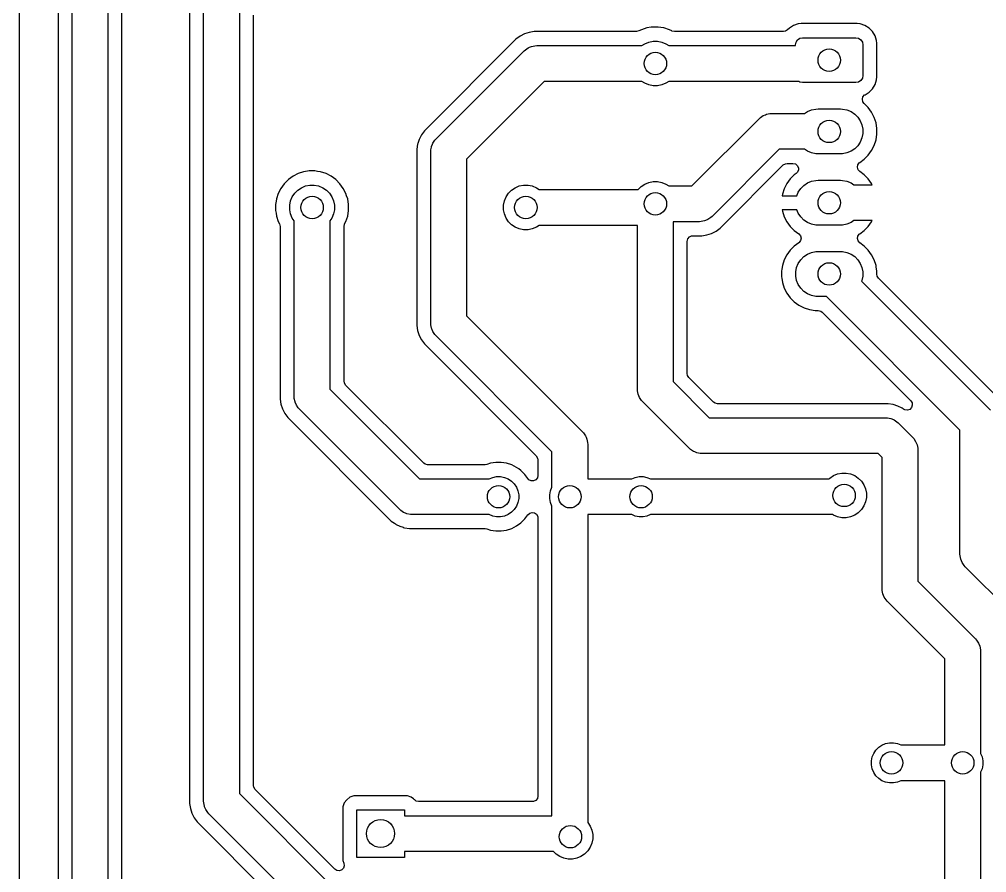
# Model space of a CAD drawing. Extents: x 33.4 to 100, y -151.4 to -67.2.
# Drawn here: x 33.42 to 67.91, y -117.13 to -86.73 of the extents above; entities that cross this region are included whole.
import ezdxf

# ---------------------------------------------------------------- set-up
doc = ezdxf.new("R2010")
doc.units = 0
doc.layers.add('BLACK', color=7, linetype='CONTINUOUS')

msp = doc.modelspace()

# ---------------------------------------------------------------- linework, layer by layer
at = {"layer": 'BLACK', "linetype": 'CONTINUOUS'}
for p, q in [((33.42, -151.246183), (33.42, -78.320437)), ((34.802, -78.320437), (34.802, -127.669562)), ((35.3025, -127.58), (35.3025, -78.41)), ((36.5775, -78.674061), (36.5775, -127.315938)), ((37.078, -127.026197), (37.078, -85.570437)), ((39.492, -85.570437), (39.492, -114.669562)), ((39.9925, -114.58), (39.9925, -85.66)), ((41.2675, -85.924061), (41.2675, -114.315938)), ((41.768, -114.026197), (41.768, -86.574025)), ((61.197204, -86.89), (61.030665, -86.945186)), ((61.299986, -86.879501), (61.197204, -86.89)), ((61.299992, -86.8795), (61.299986, -86.879501)), ((63.3, -86.8795), (61.299992, -86.8795)), ((63.300009, -86.8795), (63.3, -86.8795)), ((63.402797, -86.890001), (63.300009, -86.8795)), ((63.402799, -86.890001), (63.402797, -86.890001)), ((63.402801, -86.890002), (63.402799, -86.890001)), ((63.569334, -86.945186), (63.402801, -86.890002)), ((51.433166, -87.245371), (51.273556, -87.326696)), ((51.433167, -87.245371), (51.433166, -87.245371)), ((51.60351, -87.190023), (51.433167, -87.245371)), ((51.603525, -87.190019), (51.60351, -87.190023)), ((51.780437, -87.162), (51.603525, -87.190019)), ((55.421079, -87.162), (51.780437, -87.162)), ((55.425545, -87.16195), (55.421079, -87.162)), ((55.511424, -87.14031), (55.425545, -87.16195)), ((55.60078, -87.09478), (55.511424, -87.14031)), ((55.600785, -87.094778), (55.60078, -87.09478)), ((55.795463, -87.031523), (55.600785, -87.094778)), ((55.79547, -87.031522), (55.795463, -87.031523)), ((55.948496, -87.007285), (55.79547, -87.031522)), ((55.997648, -86.9995), (55.948496, -87.007285)), ((56.202352, -86.9995), (55.997648, -86.9995)), ((56.289735, -87.01334), (56.202352, -86.9995)), ((56.404529, -87.031522), (56.289735, -87.01334)), ((56.404536, -87.031523), (56.404529, -87.031522)), ((56.599214, -87.094778), (56.404536, -87.031523)), ((56.599219, -87.09478), (56.599214, -87.094778)), ((56.688576, -87.14031), (56.599219, -87.09478)), ((56.692578, -87.142293), (56.688576, -87.14031)), ((56.778921, -87.162), (56.692578, -87.142293)), ((60.674204, -87.162), (56.778921, -87.162)), ((60.73993, -87.150833), (60.674204, -87.162)), ((60.814918, -87.103714), (60.73993, -87.150833)), ((60.88134, -87.037291), (60.814918, -87.103714)), ((60.881347, -87.037286), (60.88134, -87.037291)), ((61.030663, -86.945187), (60.881347, -87.037286)), ((61.030665, -86.945186), (61.030663, -86.945187)), ((63.718656, -87.037288), (63.569334, -86.945186)), ((63.842712, -87.161344), (63.718656, -87.037288)), ((63.934814, -87.310666), (63.842712, -87.161344)), ((51.128639, -87.431984), (47.861984, -90.698639)), ((51.273556, -87.326696), (51.128639, -87.431984)), ((55.621058, -87.6625), (55.722883, -87.594463)), ((55.722883, -87.594463), (55.867772, -87.534448)), ((55.867772, -87.534448), (56.021586, -87.503852)), ((56.021586, -87.503852), (56.178414, -87.503852)), ((56.178414, -87.503852), (56.332228, -87.534448)), ((56.332228, -87.534448), (56.477117, -87.594463)), ((56.477117, -87.594463), (56.578942, -87.6625)), ((61.1, -87.63), (61.11903, -87.534329)), ((61.11903, -87.534329), (61.173223, -87.453223)), ((61.173223, -87.453223), (61.254329, -87.39903)), ((61.254329, -87.39903), (61.35, -87.38)), ((61.35, -87.38), (63.25, -87.38)), ((63.25, -87.38), (63.345671, -87.39903)), ((63.345671, -87.39903), (63.426777, -87.453223)), ((63.426777, -87.453223), (63.48097, -87.534329)), ((63.48097, -87.534329), (63.5, -87.63)), ((63.989999, -87.477203), (63.934814, -87.310666)), ((64.000499, -87.579992), (63.989999, -87.477203)), ((64.0005, -88.780009), (64.000499, -87.579992)), ((48.279219, -90.989219), (51.41922, -87.849219)), ((51.41922, -87.849219), (51.465564, -87.807215)), ((51.465564, -87.807215), (51.465574, -87.807206)), ((51.465574, -87.807206), (51.569485, -87.737775)), ((51.569485, -87.737775), (51.617309, -87.717965)), ((51.617309, -87.717965), (51.684943, -87.68995)), ((51.684943, -87.68995), (51.807515, -87.665569)), ((51.807515, -87.665569), (51.807534, -87.665569)), ((51.807534, -87.665569), (51.87, -87.6625)), ((51.87, -87.6625), (55.621058, -87.6625)), ((56.578942, -87.6625), (61.1, -87.6625)), ((61.1, -87.6625), (61.1, -87.63)), ((63.5, -87.63), (63.5, -88.73)), ((52.134061, -88.9375), (49.3675, -91.704061)), ((55.621058, -88.9375), (52.134061, -88.9375)), ((55.722883, -89.005537), (55.621058, -88.9375)), ((56.578942, -88.9375), (56.477117, -89.005537)), ((61.219203, -88.9375), (56.578942, -88.9375)), ((61.254329, -88.96097), (61.219203, -88.9375)), ((61.35, -88.98), (61.254329, -88.96097)), ((63.25, -88.98), (61.35, -88.98)), ((63.345671, -88.96097), (63.25, -88.98)), ((63.426777, -88.906777), (63.345671, -88.96097)), ((63.48097, -88.825671), (63.426777, -88.906777)), ((63.5, -88.73), (63.48097, -88.825671)), ((63.934814, -89.049334), (63.989999, -88.882797)), ((63.989999, -88.882797), (64.0005, -88.780009)), ((55.867772, -89.065552), (55.722883, -89.005537)), ((56.021586, -89.096148), (55.867772, -89.065552)), ((56.178414, -89.096148), (56.021586, -89.096148)), ((56.332228, -89.065552), (56.178414, -89.096148)), ((56.477117, -89.005537), (56.332228, -89.065552)), ((63.575941, -89.410738), (63.718656, -89.322712)), ((63.718656, -89.322712), (63.842712, -89.198656)), ((63.842712, -89.198656), (63.934814, -89.049334)), ((63.48154, -89.573367), (63.504157, -89.487741)), ((63.498314, -89.660328), (63.48154, -89.573367)), ((63.543327, -89.720867), (63.498314, -89.660328)), ((63.504157, -89.487741), (63.561687, -89.420407)), ((63.561687, -89.420407), (63.575941, -89.410738)), ((61.421058, -90.0825), (61.522883, -90.014463)), ((61.522883, -90.014463), (61.667772, -89.954448)), ((61.667772, -89.954448), (61.821586, -89.923852)), ((61.821586, -89.923852), (61.9, -89.92)), ((61.9, -89.92), (62.7, -89.92)), ((62.7, -89.92), (62.778414, -89.923852)), ((62.778414, -89.923852), (62.932228, -89.954448)), ((62.932228, -89.954448), (63.077117, -90.014463)), ((63.077117, -90.014463), (63.207515, -90.101592)), ((63.54169, -89.722505), (63.543327, -89.720867)), ((63.547219, -89.728034), (63.54169, -89.722505)), ((63.691966, -89.872781), (63.547219, -89.728034)), ((63.812287, -90.03839), (63.691966, -89.872781)), ((57.405938, -92.6625), (59.799219, -90.269219)), ((59.799219, -90.269219), (59.845564, -90.227215)), ((59.845564, -90.227215), (59.845574, -90.227206)), ((59.845574, -90.227206), (59.949485, -90.157775)), ((59.949485, -90.157775), (60.031126, -90.123958)), ((60.031126, -90.123958), (60.064943, -90.109951)), ((60.064943, -90.109951), (60.187514, -90.08557)), ((60.187514, -90.08557), (60.25, -90.0825)), ((60.25, -90.0825), (61.421058, -90.0825)), ((63.207515, -90.101592), (63.318408, -90.212485)), ((63.318408, -90.212485), (63.405537, -90.342883)), ((63.405537, -90.342883), (63.465552, -90.487772)), ((63.812293, -90.0384), (63.812287, -90.03839)), ((63.905214, -90.220768), (63.812293, -90.0384)), ((63.905216, -90.220775), (63.905214, -90.220768)), ((63.90522, -90.220781), (63.905216, -90.220775)), ((63.968477, -90.415466), (63.90522, -90.220781)), ((47.861984, -90.698639), (47.756691, -90.843563)), ((63.465552, -90.487772), (63.496148, -90.641586)), ((63.496148, -90.641586), (63.496148, -90.798414)), ((64.0005, -90.617648), (63.968477, -90.415466)), ((64.0005, -90.822352), (64.0005, -90.617648)), ((47.675373, -91.00316), (47.628784, -91.146543)), ((47.675376, -91.003152), (47.675373, -91.00316)), ((47.756691, -90.843563), (47.675376, -91.003152)), ((48.167775, -91.139485), (48.237206, -91.035574)), ((48.237206, -91.035574), (48.237215, -91.035564)), ((48.237215, -91.035564), (48.279219, -90.989219)), ((63.465552, -90.952228), (63.405537, -91.097117)), ((63.496148, -90.798414), (63.465552, -90.952228)), ((63.90522, -91.219219), (63.968477, -91.024534)), ((63.968477, -91.024534), (64.0005, -90.822352)), ((47.62002, -91.173519), (47.592, -91.350437)), ((47.592, -91.350437), (47.592, -97.639562)), ((47.628785, -91.146544), (47.62002, -91.173519)), ((47.628784, -91.146543), (47.628785, -91.146544)), ((48.0925, -91.44), (48.09557, -91.377514)), ((48.09557, -91.377514), (48.114524, -91.282225)), ((48.114524, -91.282225), (48.119951, -91.254943)), ((48.119951, -91.254943), (48.153678, -91.173519)), ((48.153678, -91.173519), (48.167775, -91.139485)), ((60.514062, -91.3575), (58.120781, -93.750781)), ((61.421058, -91.3575), (60.514062, -91.3575)), ((61.522883, -91.425537), (61.421058, -91.3575)), ((63.207515, -91.338408), (63.077117, -91.425537)), ((63.318408, -91.227515), (63.207515, -91.338408)), ((63.405537, -91.097117), (63.318408, -91.227515)), ((63.691966, -91.567219), (63.812287, -91.40161)), ((63.812287, -91.40161), (63.90522, -91.219219)), ((48.0925, -97.55), (48.0925, -91.44)), ((49.3675, -91.704061), (49.3675, -97.285938)), ((61.667772, -91.485552), (61.522883, -91.425537)), ((61.821586, -91.516148), (61.667772, -91.485552)), ((61.9, -91.52), (61.821586, -91.516148)), ((62.7, -91.52), (61.9, -91.52)), ((62.778414, -91.516148), (62.7, -91.52)), ((62.932228, -91.485552), (62.778414, -91.516148)), ((63.077117, -91.425537), (62.932228, -91.485552)), ((63.38567, -91.829336), (63.547219, -91.711966)), ((63.547219, -91.711966), (63.691966, -91.567219)), ((58.411357, -94.168018), (60.663089, -91.916286)), ((60.663089, -91.916286), (60.738077, -91.869167)), ((60.738077, -91.869167), (60.803803, -91.858)), ((60.803803, -91.858), (61.005535, -91.858)), ((61.005535, -91.858), (61.091878, -91.877707)), ((61.091878, -91.877707), (61.161119, -91.932926)), ((61.161119, -91.932926), (61.199546, -92.012718)), ((61.199546, -92.012718), (61.199546, -92.101282)), ((63.30387, -91.999235), (63.319684, -91.912095)), ((63.327431, -92.084607), (63.30387, -91.999235)), ((63.319684, -91.912095), (63.37174, -91.840446)), ((63.385701, -92.151301), (63.327431, -92.084607)), ((63.37174, -91.840446), (63.38567, -91.829336)), ((43.012779, -92.438035), (42.868035, -92.582779)), ((43.012783, -92.438032), (43.012779, -92.438035)), ((43.17839, -92.317712), (43.012783, -92.438032)), ((43.1784, -92.317706), (43.17839, -92.317712)), ((43.360768, -92.224785), (43.1784, -92.317706)), ((43.360787, -92.224777), (43.360768, -92.224785)), ((43.555463, -92.161523), (43.360787, -92.224777)), ((43.55547, -92.161522), (43.555463, -92.161523)), ((43.696635, -92.139163), (43.55547, -92.161522)), ((43.757648, -92.1295), (43.696635, -92.139163)), ((43.962352, -92.1295), (43.757648, -92.1295)), ((44.049735, -92.14334), (43.962352, -92.1295)), ((44.164529, -92.161522), (44.049735, -92.14334)), ((44.164536, -92.161523), (44.164529, -92.161522)), ((44.359212, -92.224777), (44.164536, -92.161523)), ((44.359231, -92.224785), (44.359212, -92.224777)), ((44.541599, -92.317706), (44.359231, -92.224785)), ((44.541609, -92.317712), (44.541599, -92.317706)), ((44.541611, -92.317713), (44.541609, -92.317712)), ((44.707219, -92.438034), (44.54161, -92.317713)), ((44.54161, -92.317713), (44.541611, -92.317713)), ((44.851966, -92.582781), (44.707219, -92.438034)), ((60.90841, -92.413111), (60.788142, -92.578646)), ((60.908416, -92.413104), (60.90841, -92.413111)), ((61.053104, -92.268416), (60.908416, -92.413104)), ((61.053111, -92.26841), (61.053104, -92.268416)), ((61.122504, -92.217994), (61.053111, -92.26841)), ((61.161119, -92.181074), (61.122504, -92.217994)), ((61.199546, -92.101282), (61.161119, -92.181074)), ((63.546888, -92.26841), (63.385701, -92.151301)), ((63.546895, -92.268416), (63.546888, -92.26841)), ((63.691583, -92.413104), (63.546895, -92.268416)), ((63.691589, -92.413111), (63.691583, -92.413104)), ((63.811857, -92.578646), (63.691589, -92.413111)), ((42.747706, -92.7484), (42.654785, -92.930768)), ((42.747712, -92.74839), (42.747706, -92.7484)), ((42.868032, -92.582783), (42.747712, -92.74839)), ((42.868035, -92.582779), (42.868032, -92.582783)), ((43.352485, -92.811592), (43.482883, -92.724463)), ((43.482883, -92.724463), (43.627772, -92.664448)), ((43.627772, -92.664448), (43.781586, -92.633852)), ((43.781586, -92.633852), (43.938414, -92.633852)), ((43.938414, -92.633852), (44.092228, -92.664448)), ((44.092228, -92.664448), (44.237117, -92.724463)), ((44.237117, -92.724463), (44.367515, -92.811592)), ((44.851967, -92.582783), (44.851966, -92.582781)), ((44.972287, -92.74839), (44.851967, -92.582783)), ((44.972293, -92.7484), (44.972287, -92.74839)), ((45.065214, -92.930768), (44.972293, -92.7484)), ((50.972485, -92.811592), (51.102883, -92.724463)), ((51.102883, -92.724463), (51.247772, -92.664448)), ((51.247772, -92.664448), (51.401586, -92.633852)), ((51.401586, -92.633852), (51.558414, -92.633852)), ((51.558414, -92.633852), (51.712228, -92.664448)), ((51.712228, -92.664448), (51.857117, -92.724463)), ((51.857117, -92.724463), (51.958942, -92.7925)), ((55.481592, -92.792485), (55.592485, -92.681592)), ((55.592485, -92.681592), (55.722883, -92.594463)), ((55.722883, -92.594463), (55.867772, -92.534448)), ((55.867772, -92.534448), (56.021586, -92.503852)), ((56.021586, -92.503852), (56.178414, -92.503852)), ((56.178414, -92.503852), (56.332228, -92.534448)), ((56.332228, -92.534448), (56.477117, -92.594463)), ((56.477117, -92.594463), (56.578942, -92.6625)), ((56.578942, -92.6625), (57.405938, -92.6625)), ((60.695241, -92.760976), (60.632009, -92.955583)), ((60.695242, -92.760973), (60.695241, -92.760976)), ((60.788141, -92.578648), (60.695242, -92.760973)), ((60.788142, -92.578646), (60.788141, -92.578648)), ((61.194463, -92.882883), (61.281592, -92.752485)), ((61.281592, -92.752485), (61.392485, -92.641592)), ((61.392485, -92.641592), (61.522883, -92.554463)), ((61.522883, -92.554463), (61.667772, -92.494448)), ((61.667772, -92.494448), (61.821586, -92.463852)), ((61.821586, -92.463852), (61.9, -92.46)), ((61.9, -92.46), (62.7, -92.46)), ((62.7, -92.46), (62.778414, -92.463852)), ((62.778414, -92.463852), (62.932228, -92.494448)), ((62.932228, -92.494448), (63.077117, -92.554463)), ((63.077117, -92.554463), (63.178942, -92.6225)), ((63.178942, -92.6225), (63.834202, -92.6225)), ((63.811858, -92.578648), (63.811857, -92.578646)), ((63.834202, -92.6225), (63.811858, -92.578648)), ((42.591522, -93.12547), (42.578555, -93.207339)), ((42.591523, -93.125463), (42.591522, -93.12547)), ((42.654777, -92.930787), (42.591523, -93.125463)), ((42.654785, -92.930768), (42.654777, -92.930787)), ((43.094448, -93.197772), (43.154463, -93.052883)), ((43.154463, -93.052883), (43.241592, -92.922485)), ((43.241592, -92.922485), (43.352485, -92.811592)), ((44.367515, -92.811592), (44.478408, -92.922485)), ((44.478408, -92.922485), (44.565537, -93.052883)), ((44.565537, -93.052883), (44.625552, -93.197772)), ((45.065216, -92.930775), (45.065214, -92.930768)), ((45.06522, -92.930781), (45.065216, -92.930775)), ((45.065221, -92.930784), (45.06522, -92.930781)), ((45.065222, -92.930787), (45.065221, -92.930784)), ((45.09096, -93.01), (45.065222, -92.930787)), ((45.128477, -93.125466), (45.09096, -93.01)), ((45.1605, -93.327648), (45.128477, -93.125466)), ((50.714448, -93.197772), (50.774463, -93.052883)), ((50.774463, -93.052883), (50.861592, -92.922485)), ((50.861592, -92.922485), (50.972485, -92.811592)), ((51.958942, -92.7925), (55.481582, -92.7925)), ((55.481582, -92.7925), (55.481592, -92.792485)), ((60.632009, -92.955586), (60.62339, -93.009999)), ((60.62339, -93.009999), (60.623391, -93.01)), ((60.623391, -93.01), (61.141809, -93.01)), ((60.632009, -92.955583), (60.632009, -92.955586)), ((61.141809, -93.01), (61.194463, -92.882883)), ((42.578555, -93.207339), (42.5595, -93.327648)), ((42.5595, -93.327648), (42.5595, -93.532352)), ((43.063852, -93.351586), (43.094448, -93.197772)), ((43.063852, -93.508414), (43.063852, -93.351586)), ((44.625552, -93.197772), (44.656148, -93.351586)), ((44.656148, -93.351586), (44.656148, -93.508414)), ((45.1605, -93.532352), (45.1605, -93.327648)), ((50.683852, -93.351586), (50.714448, -93.197772)), ((50.683852, -93.508414), (50.683852, -93.351586)), ((42.5595, -93.532352), (42.5754, -93.632741)), ((42.5754, -93.632741), (42.591522, -93.734529)), ((42.591522, -93.734529), (42.591523, -93.734536)), ((42.591523, -93.734536), (42.654778, -93.929214)), ((43.094448, -93.662228), (43.063852, -93.508414)), ((43.154463, -93.807117), (43.094448, -93.662228)), ((43.2225, -93.908941), (43.154463, -93.807117)), ((44.565537, -93.807117), (44.4975, -93.908941)), ((44.625552, -93.662228), (44.565537, -93.807117)), ((44.656148, -93.508414), (44.625552, -93.662228)), ((45.06522, -93.929219), (45.128477, -93.734534)), ((45.128477, -93.734534), (45.1605, -93.532352)), ((50.714448, -93.662228), (50.683852, -93.508414)), ((50.774463, -93.807117), (50.714448, -93.662228)), ((50.861592, -93.937515), (50.774463, -93.807117)), ((58.074426, -93.792794), (57.970515, -93.862225)), ((58.074435, -93.792784), (58.074426, -93.792794)), ((58.120781, -93.750781), (58.074435, -93.792784)), ((61.141809, -93.51), (60.623391, -93.51)), ((60.623391, -93.51), (60.632009, -93.564413)), ((60.632009, -93.564413), (60.632009, -93.564416)), ((60.632009, -93.564416), (60.695241, -93.759023)), ((60.695241, -93.759023), (60.695242, -93.759026)), ((60.695242, -93.759026), (60.788141, -93.941351)), ((61.194463, -93.637117), (61.141809, -93.51)), ((61.281592, -93.767515), (61.194463, -93.637117)), ((61.392485, -93.878408), (61.281592, -93.767515)), ((42.654778, -93.929214), (42.65478, -93.929219)), ((42.65478, -93.929219), (42.700311, -94.018578)), ((42.700311, -94.018578), (42.72195, -94.104453)), ((42.72195, -94.104453), (42.722, -94.10892)), ((42.722, -94.10892), (42.722, -100.259562)), ((43.2225, -100.17), (43.2225, -93.908941)), ((44.4975, -93.908941), (44.4975, -99.905938)), ((44.998, -94.10892), (45.017707, -94.022577)), ((44.998, -99.616197), (44.998, -94.10892)), ((45.017707, -94.022577), (45.01965, -94.018653)), ((45.01965, -94.018653), (45.06522, -93.929219)), ((50.972485, -94.048408), (50.861592, -93.937515)), ((51.102883, -94.135537), (50.972485, -94.048408)), ((51.247772, -94.195552), (51.102883, -94.135537)), ((51.857117, -94.135537), (51.712228, -94.195552)), ((51.958942, -94.0675), (51.857117, -94.135537)), ((55.4625, -94.0675), (51.958942, -94.0675)), ((55.4625, -99.9), (55.4625, -94.0675)), ((57.67, -93.9375), (56.7375, -93.9375)), ((56.7375, -93.9375), (56.7375, -99.635938)), ((57.732486, -93.93443), (57.67, -93.9375)), ((57.855057, -93.910049), (57.732486, -93.93443)), ((57.892764, -93.89443), (57.855057, -93.910049)), ((57.970515, -93.862225), (57.892764, -93.89443)), ((60.788141, -93.941351), (60.788142, -93.941353)), ((60.788142, -93.941353), (60.90841, -94.106888)), ((60.90841, -94.106888), (60.908416, -94.106895)), ((60.908416, -94.106895), (61.053104, -94.251583)), ((61.522883, -93.965537), (61.392485, -93.878408)), ((61.667772, -94.025552), (61.522883, -93.965537)), ((61.821586, -94.056148), (61.667772, -94.025552)), ((61.9, -94.06), (61.821586, -94.056148)), ((62.7, -94.06), (61.9, -94.06)), ((62.778414, -94.056148), (62.7, -94.06)), ((62.932228, -94.025552), (62.778414, -94.056148)), ((63.077117, -93.965537), (62.932228, -94.025552)), ((63.178942, -93.8975), (63.077117, -93.965537)), ((63.834201, -93.8975), (63.178942, -93.8975)), ((63.546896, -94.251582), (63.691583, -94.106895)), ((63.691583, -94.106895), (63.691589, -94.106888)), ((63.691589, -94.106888), (63.811857, -93.941353)), ((63.811857, -93.941353), (63.811858, -93.941351)), ((63.811858, -93.941351), (63.834201, -93.8975)), ((51.401586, -94.226148), (51.247772, -94.195552)), ((51.558414, -94.226148), (51.401586, -94.226148)), ((51.712228, -94.195552), (51.558414, -94.226148)), ((57.257707, -94.550657), (57.312926, -94.481416)), ((57.312926, -94.481416), (57.392718, -94.442989)), ((57.392718, -94.442989), (57.437, -94.438)), ((57.437, -94.438), (57.759563, -94.438)), ((57.759563, -94.438), (57.936476, -94.40998)), ((57.936476, -94.40998), (57.936476, -94.409979)), ((57.936476, -94.409979), (57.936482, -94.409979)), ((57.936482, -94.409979), (58.106841, -94.354626)), ((58.106841, -94.354626), (58.266442, -94.273305)), ((58.266442, -94.273305), (58.411357, -94.168018)), ((61.053104, -94.251583), (61.053111, -94.251589)), ((61.053111, -94.251589), (61.214298, -94.368698)), ((61.214298, -94.368698), (61.272567, -94.435392)), ((61.272567, -94.435392), (61.296129, -94.520764)), ((63.30387, -94.538622), (63.319683, -94.451482)), ((63.319683, -94.451482), (63.371739, -94.379832)), ((63.371739, -94.379832), (63.385701, -94.368697)), ((63.385701, -94.368697), (63.546896, -94.251582)), ((57.238, -94.637), (57.257707, -94.550657)), ((57.238, -99.346197), (57.238, -94.637)), ((61.052779, -94.808035), (60.908035, -94.952779)), ((61.052783, -94.808032), (61.052779, -94.808035)), ((61.214297, -94.690687), (61.052783, -94.808032)), ((61.228259, -94.679553), (61.214297, -94.690687)), ((61.280315, -94.607904), (61.228259, -94.679553)), ((61.296129, -94.520764), (61.280315, -94.607904)), ((63.327432, -94.623993), (63.30387, -94.538622)), ((63.385699, -94.690684), (63.327432, -94.623993)), ((63.547219, -94.808034), (63.385699, -94.690684)), ((63.691966, -94.952781), (63.547219, -94.808034)), ((60.787706, -95.1184), (60.694785, -95.300768)), ((60.787712, -95.11839), (60.787706, -95.1184)), ((60.908032, -94.952783), (60.787712, -95.11839)), ((60.908035, -94.952779), (60.908032, -94.952783)), ((61.281592, -95.292485), (61.392485, -95.181592)), ((61.392485, -95.181592), (61.522883, -95.094463)), ((61.522883, -95.094463), (61.667772, -95.034448)), ((61.667772, -95.034448), (61.821586, -95.003852)), ((61.821586, -95.003852), (61.9, -95)), ((61.9, -95), (62.7, -95)), ((62.7, -95), (62.778414, -95.003852)), ((62.778414, -95.003852), (62.932228, -95.034448)), ((62.932228, -95.034448), (63.077117, -95.094463)), ((63.077117, -95.094463), (63.207515, -95.181592)), ((63.207515, -95.181592), (63.318408, -95.292485)), ((63.812287, -95.11839), (63.691966, -94.952781)), ((63.812293, -95.1184), (63.812287, -95.11839)), ((63.905214, -95.300768), (63.812293, -95.1184)), ((60.631522, -95.49547), (60.611235, -95.623557)), ((60.631523, -95.495463), (60.631522, -95.49547)), ((60.694777, -95.300787), (60.631523, -95.495463)), ((60.694785, -95.300768), (60.694777, -95.300787)), ((61.134448, -95.567772), (61.194463, -95.422883)), ((61.194463, -95.422883), (61.281592, -95.292485)), ((63.318408, -95.292485), (63.405537, -95.422883)), ((63.405537, -95.422883), (63.465552, -95.567772)), ((63.905216, -95.300775), (63.905214, -95.300768)), ((63.90522, -95.300781), (63.905216, -95.300775)), ((63.968477, -95.495466), (63.90522, -95.300781)), ((63.977114, -95.549999), (63.968477, -95.495466)), ((60.611235, -95.623557), (60.5995, -95.697648)), ((60.5995, -95.697648), (60.5995, -95.902352)), ((61.103852, -95.721586), (61.134448, -95.567772)), ((61.103852, -95.878414), (61.103852, -95.721586)), ((61.134448, -96.032228), (61.103852, -95.878414)), ((63.465552, -95.567772), (63.496148, -95.721586)), ((63.496148, -95.878414), (63.465552, -96.032228)), ((63.496148, -95.721586), (63.496148, -95.878414)), ((64.0005, -95.697649), (63.977114, -95.549999)), ((64.0005, -95.808696), (64.0005, -95.697649)), ((64.011667, -95.874422), (64.0005, -95.808696)), ((64.058786, -95.94941), (64.011667, -95.874422)), ((60.5995, -95.902352), (60.607604, -95.953518)), ((60.607604, -95.953518), (60.631522, -96.104529)), ((60.631522, -96.104529), (60.631523, -96.104536)), ((60.631523, -96.104536), (60.694777, -96.299212)), ((61.194463, -96.177117), (61.134448, -96.032228)), ((61.281592, -96.307515), (61.194463, -96.177117)), ((63.465552, -96.032228), (63.456249, -96.054687)), ((63.456249, -96.054687), (68.050781, -100.64922)), ((68.468015, -100.358639), (64.058786, -95.94941)), ((60.694777, -96.299212), (60.694785, -96.299231)), ((60.694785, -96.299231), (60.787706, -96.481599)), ((60.787706, -96.481599), (60.787712, -96.481609)), ((60.787712, -96.481609), (60.787713, -96.48161)), ((60.787713, -96.48161), (60.908034, -96.647219)), ((61.392485, -96.418408), (61.281592, -96.307515)), ((61.522883, -96.505537), (61.392485, -96.418408)), ((61.667772, -96.565552), (61.522883, -96.505537)), ((61.821586, -96.596148), (61.667772, -96.565552)), ((60.908034, -96.647219), (61.052781, -96.791966)), ((61.052781, -96.791966), (61.217798, -96.911857)), ((61.217798, -96.911857), (61.21839, -96.912287)), ((61.21839, -96.912287), (61.2184, -96.912293)), ((61.2184, -96.912293), (61.400768, -97.005214)), ((61.9, -96.6), (61.821586, -96.596148)), ((62.198438, -96.6), (61.9, -96.6)), ((66.9625, -101.364061), (62.198438, -96.6)), ((61.400768, -97.005214), (61.400775, -97.005216)), ((61.400775, -97.005216), (61.400781, -97.00522)), ((61.400781, -97.00522), (61.595466, -97.068477)), ((61.595466, -97.068477), (61.797648, -97.1005)), ((61.797648, -97.1005), (61.908697, -97.1005)), ((61.908697, -97.1005), (61.99504, -97.120207)), ((61.99504, -97.120207), (62.049411, -97.158786)), ((62.049411, -97.158786), (65.206128, -100.315503)), ((48.09557, -97.612486), (48.0925, -97.55)), ((48.119951, -97.735057), (48.09557, -97.612486)), ((49.3675, -97.285938), (53.500781, -101.41922)), ((47.592, -97.639562), (47.620019, -97.816476)), ((47.620019, -97.816476), (47.620021, -97.816484)), ((47.620021, -97.816484), (47.675371, -97.986834)), ((48.130263, -97.759951), (48.119951, -97.735057)), ((48.167775, -97.850515), (48.130263, -97.759951)), ((48.237206, -97.954426), (48.167775, -97.850515)), ((48.237215, -97.954435), (48.237206, -97.954426)), ((48.279219, -98.000781), (48.237215, -97.954435)), ((47.675371, -97.986834), (47.675379, -97.986853)), ((47.675379, -97.986853), (47.756691, -98.146436)), ((47.756691, -98.146436), (47.756694, -98.14644)), ((47.756694, -98.14644), (47.756695, -98.146442)), ((47.756695, -98.146442), (47.793899, -98.197649)), ((47.793899, -98.197649), (47.861984, -98.29136)), ((47.861984, -98.29136), (51.853714, -102.283089)), ((52.4125, -102.134061), (48.279219, -98.000781)), ((45.009167, -99.681923), (44.998, -99.616197)), ((45.056286, -99.756911), (45.009167, -99.681923)), ((56.7375, -99.635938), (58.024061, -100.9225)), ((57.249167, -99.411923), (57.238, -99.346197)), ((57.296286, -99.486911), (57.249167, -99.411923)), ((58.173089, -100.363714), (57.296286, -99.486911)), ((44.4975, -99.905938), (47.689061, -103.0975)), ((47.838089, -102.538714), (45.056286, -99.756911)), ((55.46557, -99.962486), (55.4625, -99.9)), ((55.489951, -100.085056), (55.46557, -99.962486)), ((42.722, -100.259562), (42.750019, -100.436476)), ((43.22557, -100.232486), (43.2225, -100.17)), ((43.249951, -100.355057), (43.22557, -100.232486)), ((43.253537, -100.363714), (43.249951, -100.355057)), ((43.297775, -100.470515), (43.253537, -100.363714)), ((55.537775, -100.200515), (55.489951, -100.085056)), ((55.607206, -100.304426), (55.537775, -100.200515)), ((55.607215, -100.304435), (55.607206, -100.304426)), ((55.649219, -100.350781), (55.607215, -100.304435)), ((57.30922, -102.010781), (55.649219, -100.350781)), ((58.22746, -100.402293), (58.173089, -100.363714)), ((65.206128, -100.315503), (65.253247, -100.390491)), ((42.750019, -100.436476), (42.750021, -100.436484)), ((42.750021, -100.436484), (42.805371, -100.606834)), ((42.805371, -100.606834), (42.805379, -100.606853)), ((42.805379, -100.606853), (42.886691, -100.766436)), ((43.367206, -100.574426), (43.297775, -100.470515)), ((43.367215, -100.574435), (43.367206, -100.574426)), ((43.409219, -100.620781), (43.367215, -100.574435)), ((46.974219, -104.18578), (43.409219, -100.620781)), ((58.313803, -100.422), (58.22746, -100.402293)), ((64.399563, -100.422), (58.313803, -100.422)), ((64.576476, -100.450019), (64.399563, -100.422)), ((64.576484, -100.450021), (64.576476, -100.450019)), ((64.746834, -100.505371), (64.576484, -100.450021)), ((64.746853, -100.505379), (64.746834, -100.505371)), ((64.906436, -100.586691), (64.746853, -100.505379)), ((64.90644, -100.586694), (64.906436, -100.586691)), ((64.906442, -100.586695), (64.90644, -100.586694)), ((64.934187, -100.606853), (64.906442, -100.586695)), ((64.948445, -100.617212), (64.934187, -100.606853)), ((64.999688, -100.64405), (64.948445, -100.617212)), ((65.087695, -100.653966), (64.999688, -100.64405)), ((65.171288, -100.624715), (65.087695, -100.653966)), ((65.233912, -100.562091), (65.171288, -100.624715)), ((65.263163, -100.478498), (65.233912, -100.562091)), ((65.253247, -100.390491), (65.263163, -100.478498)), ((42.886691, -100.766436), (42.991984, -100.91136)), ((42.991984, -100.91136), (46.683636, -104.603012)), ((58.024061, -100.9225), (64.31, -100.9225)), ((64.31, -100.9225), (64.372486, -100.92557)), ((64.372486, -100.92557), (64.495057, -100.949951)), ((64.495057, -100.949951), (64.528873, -100.963958)), ((64.528873, -100.963958), (64.610515, -100.997775)), ((64.610515, -100.997775), (64.714426, -101.067206)), ((64.714426, -101.067206), (64.714435, -101.067215)), ((64.714435, -101.067215), (64.760781, -101.109219)), ((64.760781, -101.109219), (65.270781, -101.619219)), ((66.9625, -105.78), (66.9625, -101.364061)), ((53.500781, -101.41922), (53.542784, -101.465564)), ((53.542784, -101.465564), (53.542794, -101.465574)), ((53.542794, -101.465574), (53.612225, -101.569485)), ((53.612225, -101.569485), (53.632034, -101.617309)), ((53.632034, -101.617309), (53.66005, -101.684943)), ((53.66005, -101.684943), (53.684431, -101.807515)), ((65.270781, -101.619219), (65.312784, -101.665564)), ((65.312784, -101.665564), (65.312794, -101.665574)), ((65.312794, -101.665574), (65.382225, -101.769485)), ((53.684431, -101.807515), (53.684431, -101.807534)), ((53.684431, -101.807534), (53.6875, -101.87)), ((53.6875, -101.87), (53.6875, -103.0975)), ((57.355564, -102.052784), (57.30922, -102.010781)), ((57.355574, -102.052794), (57.355564, -102.052784)), ((57.459485, -102.122225), (57.355574, -102.052794)), ((65.382225, -101.769485), (65.430049, -101.884944)), ((65.430049, -101.884944), (65.45443, -102.007514)), ((65.45443, -102.007514), (65.4575, -102.07)), ((65.4575, -102.07), (65.4575, -106.745938)), ((51.853714, -102.283089), (51.900833, -102.358077)), ((51.900833, -102.358077), (51.912, -102.423803)), ((51.912, -102.423803), (51.912, -102.97579)), ((52.4125, -103.40167), (52.4125, -102.134061)), ((57.507309, -102.142034), (57.459485, -102.122225)), ((57.574943, -102.17005), (57.507309, -102.142034)), ((57.697515, -102.194431), (57.574943, -102.17005)), ((57.697534, -102.194431), (57.697515, -102.194431)), ((57.76, -102.1975), (57.697534, -102.194431)), ((64.045938, -102.1975), (57.76, -102.1975)), ((64.1825, -102.334062), (64.045938, -102.1975)), ((64.1825, -107.01), (64.1825, -102.334062)), ((47.89246, -102.577293), (47.838089, -102.538714)), ((47.978803, -102.597), (47.89246, -102.577293)), ((50.031266, -102.597), (47.978803, -102.597)), ((50.09276, -102.58726), (50.031266, -102.597)), ((50.224196, -102.544553), (50.09276, -102.58726)), ((50.224205, -102.544551), (50.224196, -102.544553)), ((50.413945, -102.5145), (50.224205, -102.544551)), ((50.606055, -102.5145), (50.413945, -102.5145)), ((50.795794, -102.544551), (50.606055, -102.5145)), ((50.795803, -102.544553), (50.795794, -102.544551)), ((50.978502, -102.603915), (50.795803, -102.544553)), ((50.978507, -102.603917), (50.978502, -102.603915)), ((50.978509, -102.603918), (50.978507, -102.603917)), ((51.149681, -102.691135), (50.978509, -102.603918)), ((51.227554, -102.747713), (51.149681, -102.691135)), ((51.305105, -102.804057), (51.227554, -102.747713)), ((47.689061, -103.0975), (50.176671, -103.0975)), ((50.176671, -103.0975), (50.300995, -103.046003)), ((50.300995, -103.046003), (50.439428, -103.018467)), ((50.439428, -103.018467), (50.580572, -103.018467)), ((50.580572, -103.018467), (50.719005, -103.046003)), ((50.719005, -103.046003), (50.849406, -103.100017)), ((50.849406, -103.100017), (50.966763, -103.178432)), ((51.440943, -102.939895), (51.305105, -102.804057)), ((51.440949, -102.939902), (51.440943, -102.939895)), ((51.552006, -103.092759), (51.440949, -102.939902)), ((51.588926, -103.131374), (51.552006, -103.092759)), ((51.668718, -103.169801), (51.588926, -103.131374)), ((51.837074, -103.131374), (51.757282, -103.169801)), ((51.892293, -103.062133), (51.837074, -103.131374)), ((51.912, -102.97579), (51.892293, -103.062133)), ((53.6875, -103.0975), (55.256671, -103.0975)), ((55.256671, -103.0975), (55.380995, -103.046003)), ((55.380995, -103.046003), (55.519428, -103.018467)), ((55.519428, -103.018467), (55.660572, -103.018467)), ((55.660572, -103.018467), (55.799005, -103.046003)), ((55.799005, -103.046003), (55.923329, -103.0975)), ((55.923329, -103.0975), (62.296577, -103.0975)), ((62.296577, -103.0975), (62.322485, -103.071592)), ((62.322485, -103.071592), (62.452883, -102.984463)), ((62.452883, -102.984463), (62.597772, -102.924448)), ((62.597772, -102.924448), (62.751586, -102.893852)), ((62.751586, -102.893852), (62.908414, -102.893852)), ((62.908414, -102.893852), (63.062228, -102.924448)), ((63.062228, -102.924448), (63.207117, -102.984463)), ((63.207117, -102.984463), (63.337515, -103.071592)), ((63.337515, -103.071592), (63.448408, -103.182485)), ((50.966763, -103.178432), (51.066568, -103.278237)), ((51.066568, -103.278237), (51.144983, -103.395594)), ((51.144983, -103.395594), (51.198997, -103.525995)), ((51.757282, -103.169801), (51.668718, -103.169801)), ((52.361003, -103.525995), (52.4125, -103.40167)), ((63.448408, -103.182485), (63.535537, -103.312883)), ((63.535537, -103.312883), (63.595552, -103.457772)), ((63.595552, -103.457772), (63.626148, -103.611586)), ((51.198997, -103.525995), (51.226533, -103.664428)), ((51.226533, -103.805572), (51.198997, -103.944005)), ((51.226533, -103.664428), (51.226533, -103.805572)), ((52.333467, -103.664428), (52.361003, -103.525995)), ((52.333467, -103.805572), (52.333467, -103.664428)), ((52.361003, -103.944005), (52.333467, -103.805572)), ((63.626148, -103.768414), (63.595552, -103.922228)), ((63.626148, -103.611586), (63.626148, -103.768414)), ((51.144983, -104.074406), (51.066568, -104.191763)), ((51.198997, -103.944005), (51.144983, -104.074406)), ((52.4125, -104.068329), (52.361003, -103.944005)), ((52.4125, -115.1025), (52.4125, -104.068329)), ((63.535537, -104.067117), (63.448408, -104.197515)), ((63.595552, -103.922228), (63.535537, -104.067117)), ((47.020574, -104.227794), (46.974219, -104.18578)), ((47.124485, -104.297225), (47.020574, -104.227794)), ((47.190165, -104.32443), (47.124485, -104.297225)), ((47.239943, -104.345049), (47.190165, -104.32443)), ((47.362514, -104.36943), (47.239943, -104.345049)), ((47.425, -104.3725), (47.362514, -104.36943)), ((50.176671, -104.3725), (47.425, -104.3725)), ((50.300995, -104.423997), (50.176671, -104.3725)), ((50.439428, -104.451533), (50.300995, -104.423997)), ((50.580572, -104.451533), (50.439428, -104.451533)), ((50.719005, -104.423997), (50.580572, -104.451533)), ((50.849406, -104.369983), (50.719005, -104.423997)), ((50.966763, -104.291568), (50.849406, -104.369983)), ((51.066568, -104.191763), (50.966763, -104.291568)), ((51.440945, -104.530102), (51.552007, -104.377238)), ((51.552007, -104.377238), (51.6187, -104.318971)), ((51.6187, -104.318971), (51.704071, -104.295409)), ((51.704071, -104.295409), (51.791211, -104.311223)), ((51.791211, -104.311223), (51.862861, -104.363279)), ((51.862861, -104.363279), (51.904828, -104.441267)), ((51.904828, -104.441267), (51.912, -104.494209)), ((51.912, -104.494209), (51.912, -114.403)), ((55.256671, -104.3725), (53.6875, -104.3725)), ((53.6875, -104.3725), (53.6875, -115.341577)), ((55.380995, -104.423997), (55.256671, -104.3725)), ((55.519428, -104.451533), (55.380995, -104.423997)), ((55.660572, -104.451533), (55.519428, -104.451533)), ((55.799005, -104.423997), (55.660572, -104.451533)), ((55.923329, -104.3725), (55.799005, -104.423997)), ((62.418406, -104.3725), (55.923329, -104.3725)), ((62.452883, -104.395537), (62.418406, -104.3725)), ((62.597772, -104.455552), (62.452883, -104.395537)), ((62.751586, -104.486148), (62.597772, -104.455552)), ((62.908414, -104.486148), (62.751586, -104.486148)), ((63.062228, -104.455552), (62.908414, -104.486148)), ((63.207117, -104.395537), (63.062228, -104.455552)), ((63.337515, -104.308408), (63.207117, -104.395537)), ((63.448408, -104.197515), (63.337515, -104.308408)), ((46.683636, -104.603012), (46.683638, -104.603013)), ((46.683638, -104.603013), (46.683643, -104.603018)), ((46.683643, -104.603018), (46.792302, -104.681964)), ((46.792302, -104.681964), (46.828558, -104.708306)), ((46.828558, -104.708306), (46.853061, -104.72079)), ((46.853061, -104.72079), (46.863078, -104.725894)), ((46.863078, -104.725894), (46.98816, -104.789626)), ((46.98816, -104.789626), (47.103164, -104.826993)), ((47.103164, -104.826993), (47.111103, -104.829572)), ((47.111103, -104.829572), (47.111104, -104.829573)), ((47.111104, -104.829573), (47.158516, -104.844979)), ((47.158516, -104.844979), (47.335437, -104.873)), ((50.978509, -104.866082), (51.149681, -104.778865)), ((51.149681, -104.778865), (51.305102, -104.665945)), ((51.305102, -104.665945), (51.440945, -104.530102)), ((47.335437, -104.873), (50.031266, -104.873)), ((50.031266, -104.873), (50.092759, -104.882739)), ((50.092759, -104.882739), (50.224199, -104.925447)), ((50.224199, -104.925447), (50.413945, -104.9555)), ((50.413945, -104.9555), (50.606055, -104.9555)), ((50.606055, -104.9555), (50.795801, -104.925447)), ((50.795801, -104.925447), (50.978509, -104.866082)), ((66.96557, -105.842486), (66.9625, -105.78)), ((66.989951, -105.965056), (66.96557, -105.842486)), ((67.037775, -106.080515), (66.989951, -105.965056)), ((67.107206, -106.184426), (67.037775, -106.080515)), ((67.107215, -106.184435), (67.107206, -106.184426)), ((67.149219, -106.230781), (67.107215, -106.184435)), ((71.68922, -110.770781), (67.149219, -106.230781)), ((65.4575, -106.745938), (67.51078, -108.799219)), ((64.18557, -107.072486), (64.1825, -107.01)), ((64.209951, -107.195056), (64.18557, -107.072486)), ((64.257775, -107.310515), (64.209951, -107.195056)), ((64.327206, -107.414426), (64.257775, -107.310515)), ((64.327215, -107.414435), (64.327206, -107.414426)), ((64.369219, -107.460781), (64.327215, -107.414435)), ((66.4225, -109.514061), (64.369219, -107.460781)), ((67.51078, -108.799219), (67.552794, -108.845574)), ((67.552794, -108.845574), (67.622225, -108.949485)), ((67.622225, -108.949485), (67.670049, -109.064944)), ((67.670049, -109.064944), (67.69443, -109.187514)), ((67.69443, -109.187514), (67.6975, -109.25)), ((67.6975, -109.25), (67.6975, -112.88667)), ((66.4225, -112.5825), (66.4225, -109.514061)), ((63.885017, -112.880594), (63.963432, -112.763237)), ((63.963432, -112.763237), (64.063237, -112.663432)), ((64.063237, -112.663432), (64.180594, -112.585017)), ((64.180594, -112.585017), (64.310995, -112.531003)), ((64.310995, -112.531003), (64.449428, -112.503467)), ((64.449428, -112.503467), (64.590572, -112.503467)), ((64.590572, -112.503467), (64.729005, -112.531003)), ((64.729005, -112.531003), (64.853329, -112.5825)), ((64.853329, -112.5825), (66.4225, -112.5825)), ((63.803467, -113.149428), (63.831003, -113.010995)), ((63.831003, -113.010995), (63.885017, -112.880594)), ((67.6975, -112.88667), (67.748997, -113.010995)), ((67.748997, -113.010995), (67.776533, -113.149428)), ((63.803467, -113.290572), (63.803467, -113.149428)), ((63.831003, -113.429005), (63.803467, -113.290572)), ((63.885017, -113.559406), (63.831003, -113.429005)), ((67.748997, -113.429005), (67.6975, -113.553329)), ((67.776533, -113.290572), (67.748997, -113.429005)), ((67.776533, -113.149428), (67.776533, -113.290572)), ((63.963432, -113.676763), (63.885017, -113.559406)), ((64.063237, -113.776568), (63.963432, -113.676763)), ((64.180594, -113.854983), (64.063237, -113.776568)), ((67.6975, -113.553329), (67.6975, -119.91099)), ((41.779167, -114.091923), (41.768, -114.026197)), ((41.826286, -114.166911), (41.779167, -114.091923)), ((44.6654, -117.006025), (41.826286, -114.166911)), ((64.310995, -113.908997), (64.180594, -113.854983)), ((64.449428, -113.936533), (64.310995, -113.908997)), ((64.590572, -113.936533), (64.449428, -113.936533)), ((64.729005, -113.908997), (64.590572, -113.936533)), ((64.853329, -113.8575), (64.729005, -113.908997)), ((66.4225, -113.8575), (64.853329, -113.8575)), ((66.4225, -119.851577), (66.4225, -113.8575)), ((41.2675, -114.315938), (44.634061, -117.6825)), ((45.207664, -114.446207), (45.092453, -114.532453)), ((45.20767, -114.446203), (45.207664, -114.446207)), ((45.342518, -114.395908), (45.20767, -114.446203)), ((45.402123, -114.3895), (45.342518, -114.395908)), ((47.197867, -114.3895), (45.402123, -114.3895)), ((47.197873, -114.3895), (47.197867, -114.3895)), ((47.257483, -114.395909), (47.197873, -114.3895)), ((47.392331, -114.446204), (47.257483, -114.395909)), ((47.392335, -114.446207), (47.392331, -114.446204)), ((47.471167, -114.505221), (47.392335, -114.446207)), ((47.507546, -114.532454), (47.471167, -114.505221)), ((51.892293, -114.489343), (51.837074, -114.558584)), ((51.912, -114.403), (51.892293, -114.489343)), ((39.492, -114.669562), (39.520019, -114.846476)), ((39.520019, -114.846476), (39.520021, -114.846484)), ((39.520021, -114.846484), (39.575371, -115.016834)), ((39.99557, -114.642486), (39.9925, -114.58)), ((40.019951, -114.765057), (39.99557, -114.642486)), ((40.027183, -114.782517), (40.019951, -114.765057)), ((40.067775, -114.880515), (40.027183, -114.782517)), ((44.955909, -114.782517), (44.9495, -114.842127)), ((44.9495, -114.842127), (44.9495, -114.842131)), ((44.9495, -114.842131), (44.9495, -114.842132)), ((44.9495, -114.842132), (44.9495, -116.637876)), ((45.006204, -114.647669), (44.955909, -114.782517)), ((45.006207, -114.647664), (45.006204, -114.647669)), ((45.092453, -114.532453), (45.006207, -114.647664)), ((47.507548, -114.532457), (47.507546, -114.532454)), ((47.517606, -114.542515), (47.507548, -114.532457)), ((47.519997, -114.540123), (47.517606, -114.542515)), ((47.572876, -114.582293), (47.519997, -114.540123)), ((47.659219, -114.602), (47.572876, -114.582293)), ((51.713, -114.602), (47.659219, -114.602)), ((51.757282, -114.597011), (51.713, -114.602)), ((51.837074, -114.558584), (51.757282, -114.597011)), ((39.575371, -115.016834), (39.575379, -115.016853)), ((39.575379, -115.016853), (39.656691, -115.176436)), ((39.656691, -115.176436), (39.656694, -115.17644)), ((39.656694, -115.17644), (39.656695, -115.176442)), ((39.656695, -115.176442), (39.726886, -115.273052)), ((40.137206, -114.984426), (40.067775, -114.880515)), ((40.137215, -114.984435), (40.137206, -114.984426)), ((40.179219, -115.030781), (40.137215, -114.984435)), ((43.91922, -118.770781), (40.179219, -115.030781)), ((45.45, -116.59), (45.45, -114.89)), ((45.45, -114.89), (47.15, -114.89)), ((47.15, -114.89), (47.15, -115.1025)), ((47.15, -115.1025), (52.4125, -115.1025)), ((39.726886, -115.273052), (39.761984, -115.32136)), ((39.761984, -115.32136), (43.501982, -119.061357)), ((53.6875, -115.341577), (53.688408, -115.342485)), ((53.688408, -115.342485), (53.775537, -115.472883)), ((53.775537, -115.472883), (53.835552, -115.617772)), ((53.835552, -115.617772), (53.866148, -115.771586)), ((53.866148, -115.771586), (53.866148, -115.928414)), ((53.775537, -116.227117), (53.688408, -116.357515)), ((53.835552, -116.082228), (53.775537, -116.227117)), ((53.866148, -115.928414), (53.835552, -116.082228)), ((52.471577, -116.3775), (47.15, -116.3775)), ((47.15, -116.3775), (47.15, -116.59)), ((52.562485, -116.468408), (52.471577, -116.3775)), ((52.692883, -116.555537), (52.562485, -116.468408)), ((52.837772, -116.615552), (52.692883, -116.555537)), ((53.447117, -116.555537), (53.302228, -116.615552)), ((53.577515, -116.468408), (53.447117, -116.555537)), ((53.688408, -116.357515), (53.577515, -116.468408)), ((44.9495, -116.637876), (44.955908, -116.697481)), ((44.955908, -116.697481), (44.992567, -116.795768)), ((45.004276, -116.883554), (44.976737, -116.967727)), ((44.992567, -116.795768), (45.004276, -116.883554)), ((47.15, -116.59), (45.45, -116.59)), ((52.991586, -116.646148), (52.837772, -116.615552)), ((53.148414, -116.646148), (52.991586, -116.646148)), ((53.302228, -116.615552), (53.148414, -116.646148)), ((44.668299, -117.008866), (44.6654, -117.006025)), ((44.744233, -117.054445), (44.668299, -117.008866)), ((44.832424, -117.062564), (44.744233, -117.054445)), ((44.915403, -117.031615), (44.832424, -117.062564)), ((44.976737, -116.967727), (44.915403, -117.031615))]:
    msp.add_line(p, q, dxfattribs=at)
at = {"layer": 'BLACK'}
for centre, radius in [((56.1, -88.3), 0.4), ((62.3, -88.18), 0.4), ((62.3, -90.72), 0.4), ((43.86, -93.43), 0.4), ((51.48, -93.43), 0.4), ((56.1, -93.3), 0.4), ((62.3, -93.26), 0.4), ((62.3, -95.8), 0.4), ((50.51, -103.735), 0.4), ((53.05, -103.735), 0.4), ((55.59, -103.735), 0.4), ((62.83, -103.69), 0.4), ((64.52, -113.22), 0.4), ((67.06, -113.22), 0.4), ((46.3, -115.74), 0.5), ((53.07, -115.85), 0.4)]:
    msp.add_circle(centre, radius, dxfattribs=at)
at = {"layer": 'WHITE'}
for centre, radius in [((56.1, -88.3), 0.4), ((62.3, -88.18), 0.4), ((62.3, -90.72), 0.4), ((43.86, -93.43), 0.4), ((51.48, -93.43), 0.4), ((56.1, -93.3), 0.4), ((62.3, -93.26), 0.4), ((62.3, -95.8), 0.4), ((50.51, -103.735), 0.4), ((53.05, -103.735), 0.4), ((55.59, -103.735), 0.4), ((62.83, -103.69), 0.4), ((64.52, -113.22), 0.4), ((67.06, -113.22), 0.4), ((46.3, -115.74), 0.5), ((53.07, -115.85), 0.4)]:
    msp.add_circle(centre, radius, dxfattribs=at)

doc.saveas('drawing.dxf')
